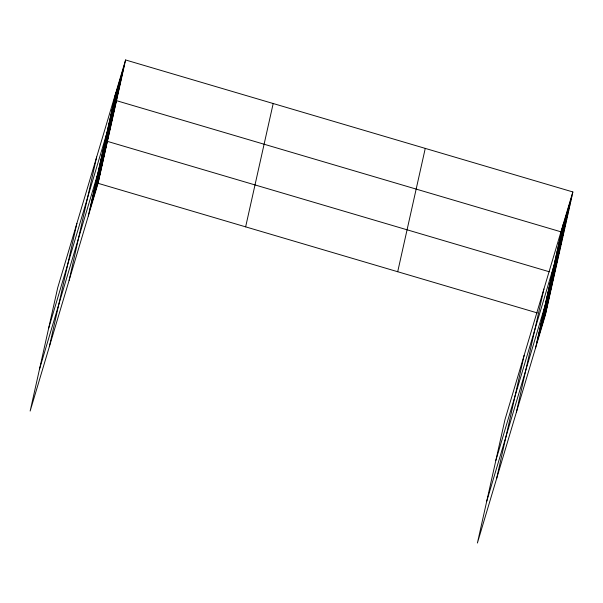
<?xml version="1.0" encoding="UTF-8"?>
<svg xmlns="http://www.w3.org/2000/svg" width="603" height="603" viewBox="0 0 603 603"><rect width="100%" height="100%" fill="white"/><g stroke="black" fill="none" stroke-linecap="round" stroke-linejoin="round"><path stroke-width="0.9" d="M49.34 346.68L76.89 223.351M69.111 280.357L96.661 157.029M88.302 215.987L115.851 92.658M125.597 59.968L57.707 287.721L30.15 411.05L98.048 183.304L125.597 59.968L572.85 191.95L545.293 315.279L477.403 543.032L504.952 419.696L572.85 191.95M245.64 226.856L273.189 103.528M397.701 271.727L425.258 148.398M496.593 478.661L524.143 355.325M516.364 412.339L543.914 289.003M535.554 347.969L563.104 224.633M114.841 97.181L124.587 64.491M113.831 101.703L123.577 69.013M112.821 106.226L122.567 73.536M111.811 110.748L121.557 78.058M110.801 115.271L120.547 82.581M109.791 119.793L119.537 87.103M108.781 124.316L118.527 91.626M107.771 128.838L117.517 96.148M48.609 328.416L116.507 100.671L563.76 232.645L495.862 460.398M105.751 137.883L115.497 105.193M104.741 142.398L114.487 109.716M103.731 146.921L113.477 114.238M102.721 151.443L112.467 118.761M101.711 155.966L111.457 123.283M100.701 160.488L110.447 127.806M99.691 165.011L109.437 132.328M98.681 169.533L108.419 136.851M39.519 369.119L107.409 141.373L549.393 271.795M96.631 178.714L106.369 146.032M95.583 183.372L105.329 150.69M94.543 188.038L104.289 155.348M93.503 192.696L103.249 160.006M92.463 197.354L102.209 164.664M91.422 202.013L101.168 169.322M90.382 206.671L100.128 173.988M89.342 211.329L99.088 178.646M562.094 229.155L571.84 196.472M561.084 233.678L570.83 200.995M560.074 238.2L569.82 205.517M559.064 242.723L568.81 210.04M558.054 247.245L567.8 214.562M557.044 251.768L566.79 219.085M556.034 256.29L565.78 223.607M555.024 260.813L564.77 228.13M553.004 269.858L562.75 237.167M551.994 274.38L561.74 241.69M550.984 278.903L560.73 246.212M549.974 283.425L559.72 250.735M548.964 287.948L558.71 255.257M547.954 292.47L557.692 259.78M546.944 296.993L556.682 264.302M545.934 301.515L555.672 268.825M486.772 501.093L554.662 273.347L552.031 272.571M543.876 310.696L553.622 278.006M542.836 315.354L552.582 282.664M541.795 320.012L551.541 287.322M540.755 324.67L550.501 291.988M539.715 329.328L549.461 296.646M538.675 333.987L548.421 301.304M537.635 338.652L547.381 305.962M536.595 343.311L546.341 310.62M98.048 183.304L537.386 312.949M542.662 314.502L545.293 315.279"/></g></svg>
